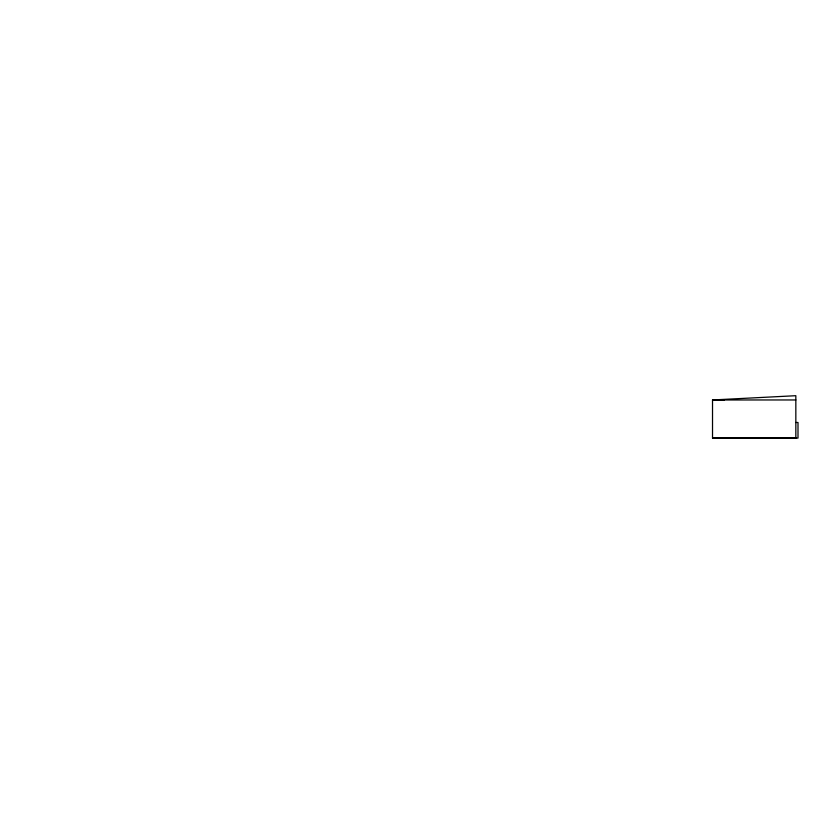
<?xml version="1.0" encoding="UTF-8"?>
<svg xmlns="http://www.w3.org/2000/svg" width="840" height="840" viewBox="0 0 840 840"><rect width="100%" height="100%" fill="white"/><g stroke="black" fill="none" stroke-linecap="round" stroke-linejoin="round"><path stroke-width="1.26" d="M712.52 399.966L795.837 395.703L795.837 438.312L712.52 438.081L712.52 399.966L795.837 399.966M724.238 400.166L712.52 400.197L715.04 399.966M795.837 422.489L798 422.489L798 438.081L712.52 438.081M752 438.081L795.837 438.312L790.755 438.081"/></g></svg>
